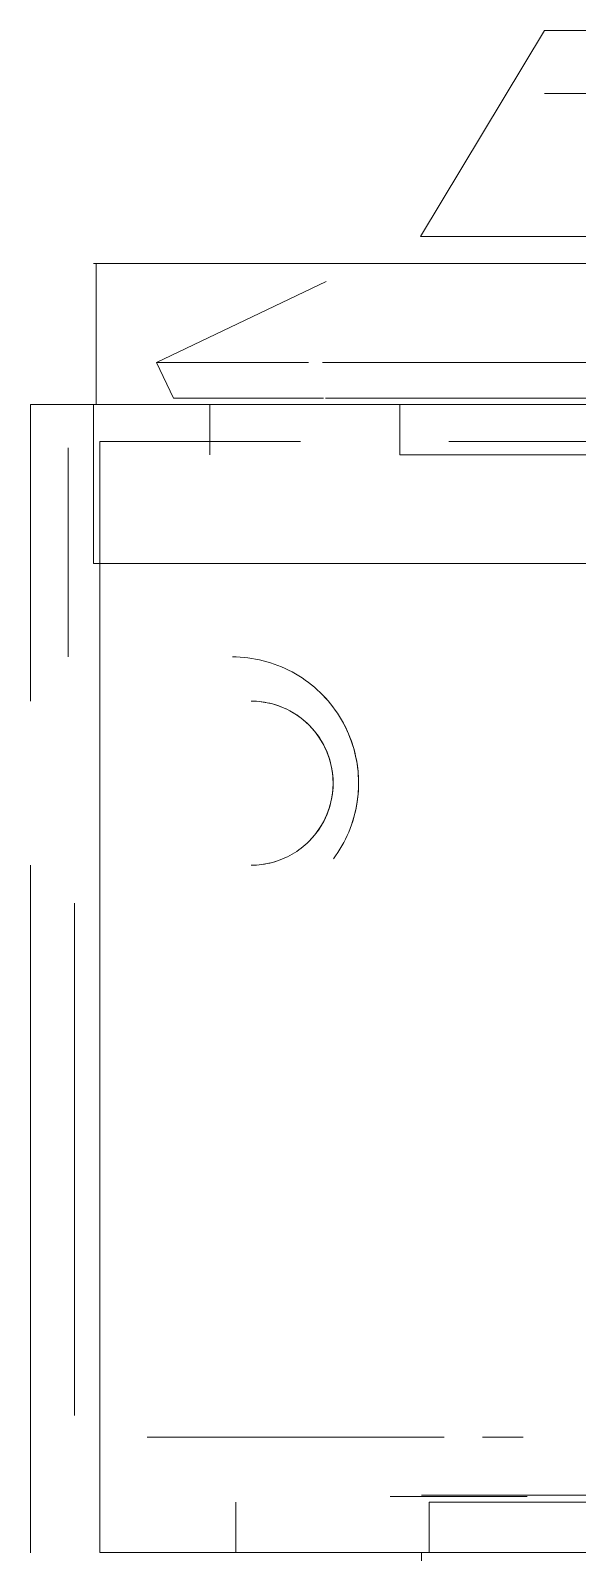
# Model space of a CAD drawing. Header units: metres. Extents: x 149 to 429, y -3 to 162.
# Drawn here: x 355.8478 to 355.8911, y 96.201 to 96.3216 of the extents above; entities that cross this region are included whole.
import ezdxf

# ---------------------------------------------------------------- set-up
doc = ezdxf.new("R2010")
doc.units = ezdxf.units.M
doc.layers.add('P-SANR-FIXT', color=7, linetype='Continuous', lineweight=5)

# ---------------------------------------------------------------- blocks, each defined once
blk = doc.blocks.new('Bomba Jacuzzi1 - 15B-T 1_1_2CV TRIF_220_380V _1 1_2CV_-V121-TÉRREO 1_20 - Dependente 2')
at = {"layer": 'P-SANR-FIXT', "color": 254, "lineweight": 15, "true_color": 0xd3d3d3}
for p, q in [((0.1535, 0.1000000000000005), (0.09902800000000002, 0.1000000000000005)), ((0.09902800000000002, 0.1000000000000006), (0.1535, 0.1000000000000006)), ((0.09902800000000002, 0.1000000000000006), (0.1535, 0.1000000000000006)), ((0.19, 0.1000000000000006), (0.186, 0.1000000000000006)), ((0.19, 0.09700000000000056), (0.19, 0.1000000000000005)), ((0.19, 0.1000000000000006), (0.19, 0.09700000000000057)), ((0.19, 0.1000000000000006), (0.19, 0.07683985805346935)), ((0.19, 0.07683985805346936), (0.19, 0.1000000000000006)), ((0.1099224000000476, 0.09650000000000053), (0.1505, 0.09650000000000053)), ((0.1505, 0.09650000000000054), (0.1099224000000476, 0.09650000000000054)), ((0.1774, 0.09407160286886143), (0.1774, 0.08498315557454744)), ((0.09905600000000002, 0.09127999058431754), (0.09905600000000002, 0.08183940065763023)), ((0.187056, 0.09073600000000039), (0.187056, 0.08764424577416534)), ((0.187056, 0.09073600000000039), (0.187056, 0.08764424577416494)), ((0.108184, 0.06718430980353729), (0.108184, 0.08764424577416534)), ((0.108184, 0.06718430980353705), (0.108184, 0.08764424577416524)), ((0.09905600000000002, 0.08369963825268044), (0.103056, 0.08369963825268044)), ((0.19, 0.01354140730135737), (0.19, 0.07654695548751735)), ((0.19048871739608, 0.006406893536633327), (0.19048871739608, 0.07659579989073423)), ((0.19048871739608, 0.006406893536633831), (0.19048871739608, 0.07659579989073448)), ((0.193312, 0.006407059882208397), (0.193312, 0.07682858656711589)), ((0.193312, 0.006407059882208987), (0.193312, 0.07682858656711614)), ((0.20117, 0.006283051487931605), (0.20117, 0.07620199585161963)), ((0.1035, 0.07147000000000037), (0.1035, 0.06062169217955201)), ((0.186, 0.07071458168750143), (0.19, 0.07071458168750143)), ((0.1036, 0.04879036790187243), (0.1036, 0.06900000000000042)), ((0.187056, 0.02445839976218843), (0.187056, 0.066821590822129)), ((0.108184, 0.06092067158633599), (0.108184, 0.06416004089774308)), ((0.108184, 0.06092067158633573), (0.108184, 0.06416004089774284)), ((0.1035, 0.06200000000000031), (0.1035, 0.06062169217955394))]:
    blk.add_line(p, q, dxfattribs=at)
at = {"layer": 'P-SANR-FIXT', "color": 9, "lineweight": 15, "true_color": 0xc0c0c0}
for p, q in [((0.1535, 0.1000000000000005), (0.09902800000000002, 0.1000000000000005)), ((0.19, 0.1000000000000005), (0.1665, 0.1000000000000005)), ((0.1665, 0.1000000000000006), (0.19, 0.1000000000000006)), ((0.19, 0.1000000000000005), (0.1665, 0.1000000000000005)), ((0.1665, 0.1000000000000006), (0.19, 0.1000000000000006)), ((0.19, 0.07683985805346932), (0.19, 0.1000000000000005)), ((0.19, 0.1000000000000006), (0.19, 0.08577184031214714)), ((0.17, 0.09700000000000056), (0.1865509255802533, 0.09700000000000056)), ((0.1865509255802533, 0.09700000000000057), (0.17, 0.09700000000000057)), ((0.1870560000002583, 0.09450000000002183), (0.09905600000013966, 0.09450000000002183)), ((0.09905600000000002, 0.09450000000000038), (0.09905600000000002, -4.174393375318353e-16)), ((0.09905600000000002, 0.09450000000000038), (0.09905600000000002, 0.09127999058431754)), ((0.1900000000001994, 0.09499999999996107), (0.1774000000002195, 0.09499999999996107)), ((0.1774, 0.09500000000000028), (0.1774, 0.09407259980482967)), ((0.1774, 0.09499999993272737), (0.1774, 0.09407160286886139)), ((0.1774, 0.085162875165203), (0.1774, 0.09407259980482967)), ((0.187056, 0.09127999058431739), (0.187056, 0.09450000000000038)), ((0.187056, 0.08183940065762975), (0.187056, 0.09450000000000038)), ((0.19, 0.09500000000000033), (0.19, 0.09479200000000035)), ((0.19, 0.0940716028688613), (0.19, 0.09499999993272738)), ((0.19, 0.09407259980482975), (0.19, 0.09500000000000028)), ((0.19, 0.0848642184391461), (0.19, 0.09479200000000039)), ((0.19, 0.09479200000000042), (0.19, 0.08468412745096936)), ((0.19, 0.09479200000000033), (0.20117, 0.09479200000000033)), ((0.19, 0.09479200000000039), (0.20117, 0.09479200000000039)), ((0.19, 0.09407259980482967), (0.19, 0.085162875165203)), ((0.19, 0.08498315557454744), (0.19, 0.09407160286886143)), ((0.20117, 0.09479200000000032), (0.20117, 0.09500000000000033)), ((0.20117, 0.08468412745096936), (0.20117, 0.09479200000000042)), ((0.20117, 0.09479200000000039), (0.20117, 0.0848642184391461)), ((0.1933120000001418, 0.0900000000000142), (0.1904887173962814, 0.0886505675347009)), ((0.1997420948823365, 0.07654695548751116), (0.1933120000001418, 0.0900000000000142)), ((0.193312, 0.07794228634059976), (0.193312, 0.09000000000000039)), ((0.19048871739608, 0.07677364354495243), (0.19048871739608, 0.08865056753469339)), ((0.186, 0.08577184031214714), (0.19, 0.08577184031214714)), ((0.1774, 0.08516287516520299), (0.1774, 0.0768398580535091)), ((0.19, 0.07683985805350917), (0.19, 0.08516287516520299)), ((0.19, 0.0764959149721646), (0.19, 0.08498315557454747)), ((0.19, 0.08486421843914604), (0.19, 0.07654695548751728)), ((0.19, 0.08468412745096933), (0.19, 0.0762019958516197)), ((0.20117, 0.07654695548751735), (0.20117, 0.08486421843914606)), ((0.20117, 0.07620199585161963), (0.20117, 0.08468412745096932)), ((0.1774, 0.013541407301387), (0.1774, 0.0768398580535091)), ((0.19, 0.0768398580535091), (0.19, 0.013541407301387)), ((0.20117, 0.07654695548751735), (0.20117, 0.006283051487932062)), ((0.09905600000013966, 0.06899999999993234), (0.05090153967197403, 0.06899999999993234)), ((0.2196250000002381, 0.05924999999993889), (0.2033120000001742, 0.06907799999997442)), ((0.203312, 2.379059794325298e-16), (0.203312, 0.06907800000000035)), ((0.203312, 2.484619597875562e-16), (0.203312, 0.06182169567078039)), ((0.214625, 0.05925000000000034), (0.214625, -0.05924999999999967)), ((0.214625, 0.05925000000000034), (0.214625, -0.05924999999999967)), ((0.219625, 0.05925000000000034), (0.219625, 7.527312106958563e-17))]:
    blk.add_line(p, q, dxfattribs=at)
at = {"layer": 'P-SANR-FIXT', "color": 254, "lineweight": 15, "true_color": 0xe0e0e0}
for p, q in [((0.103056, 0.1000000000000005), (0.09905600000000002, 0.1000000000000005)), ((0.108184, 0.08764424577416534), (0.108184, 0.09073600000000039)), ((0.108184, 0.08764424577416524), (0.108184, 0.09073600000000039)), ((0.187056, 0.08183940065762993), (0.187056, 0.09127999058431739)), ((0.187056, 0.08764424577416534), (0.187056, 0.07857968103778534)), ((0.187056, 0.08764424577416494), (0.187056, 0.07857968103778458)), ((0.1774, 0.08498315557454748), (0.1774, 0.08430079112551744)), ((0.1774, 0.0789658826021504), (0.1774, 0.07649591497216467)), ((0.19, 0.01354140730137069), (0.19, 0.07654695548750173)), ((0.19, 0.01354140730138004), (0.19, 0.0764959149721646)), ((0.19, 0.07620199585161963), (0.19, 0.01354140730135369)), ((0.1035, 0.07147000000000037), (0.1035, 0.06062169217955201)), ((0.19, 0.07071458168750144), (0.19, 0.01979397966391515)), ((0.1035, 0.06772500000000041), (0.1035, 0.06062169217952706)), ((0.187056, 0.0641600408977432), (0.187056, 0.04741244317739011)), ((0.187056, 0.06416004089774213), (0.187056, 0.04741244317738881)), ((0.1036, 0.06136842331481984), (0.1036, 0.06374768774327913)), ((0.1035, 0.06200000000000031), (0.1035, 0.06062169217955394)), ((0.186, 0.05594468092414267), (0.186, 0.06092060297474466))]:
    blk.add_line(p, q, dxfattribs=at)
at = {"layer": 'P-SANR-FIXT', "color": 254, "lineweight": 15, "true_color": 0xe9e9e9}
for p, q in [((0.1774, 0.08430079112551744), (0.1774, 0.0789658826021504)), ((0.19, 0.07654695548750175), (0.19, 0.01354140730137072)), ((0.19, 0.02920840784935797), (0.19, 0.07654695548750177)), ((0.186, 0.06092060297474466), (0.186, 0.07071458168750104)), ((0.09905600000000002, 0.0609555977565194), (0.09905600000000002, 0.06838664109389145)), ((0.09905600000000002, 0.06838664109389185), (0.103056, 0.06838664109389185)), ((0.103056, 0.06838664109389185), (0.103056, 0.06095559775651983)), ((0.1035, 0.06772500000000041), (0.1035, 0.06062169217952706)), ((0.187056, 0.04725000000000051), (0.187056, 0.06682159082212924)), ((0.1774, 0.06062169217951), (0.1774, 0.04766863833692542))]:
    blk.add_line(p, q, dxfattribs=at)
at = {"layer": 'P-SANR-FIXT', "color": 7, "lineweight": 15, "true_color": 0xefefef}
for p, q in [((0.09905600000000002, 0.06682159082212967), (0.09905600000000002, 0.06105656629715359)), ((0.186, 0.06062169217952606), (0.186, 0.04724999999999571))]:
    blk.add_line(p, q, dxfattribs=at)
at = {"layer": 'P-SANR-FIXT', "color": 7, "lineweight": 15, "true_color": 0xf6f6f6}
for p, q in [((0.09905600000000002, 0.05409194752593973), (0.09905600000000002, 0.0609555977565194)), ((0.103056, 0.06095559775651983), (0.103056, 0.0540919475259402))]:
    blk.add_line(p, q, dxfattribs=at)
at = {"layer": 'P-SANR-FIXT', "color": 7, "lineweight": 15, "true_color": 0xefefef}
for centre, radius, start, end in [((0.1600000000000001, 0.08398100000000054), 0.01000000000000002, 345.9033447060166, 359.9999999999994), ((0.1600000000000001, 0.08398100000000057), 0.01, 345.903344706017, 6.997220299219738e-14), ((0.16, 0.08250000000000059), 0.006500000000000001, 329.9999999999996, 0), ((0.16, 0.08250000000000055), 0.006500000000000001, 329.9999999999996, 0), ((0.16, 0.08250000000000057), 0.006499999999999957, 345.0000000000002, 5.470554052117249e-13), ((0.16, 0.08250000000000057), 0.006499999999999969, 315, 345.0000000000001), ((0.1600000000000001, 0.08398100000000054), 0.01000000000000003, 331.8066894120339, 345.9033447060166), ((0.1600000000000001, 0.08398100000000057), 0.009999999999999998, 331.8066894120342, 345.903344706017), ((0.16, 0.08250000000000057), 0.006499999999999996, 210.0000000000002, 225.0000000000001), ((0.16, 0.08250000000000059), 0.006499999999999962, 209.9999999999996, 224.9999999999996), ((0.16, 0.08250000000000055), 0.006499999999999962, 209.9999999999996, 224.9999999999996), ((0.16, 0.08250000000000059), 0.006499999999999996, 314.9999999999997, 329.9999999999996), ((0.16, 0.08250000000000055), 0.006499999999999996, 314.9999999999997, 329.9999999999996)]:
    blk.add_arc(centre, radius, start, end, dxfattribs=at)
at = {"layer": 'P-SANR-FIXT', "color": 254, "lineweight": 15, "true_color": 0xe9e9e9}
for centre, radius, start, end in [((0.16, 0.08250000000000057), 0.006499999999999967, 180.0000000000001, 210.0000000000001), ((0.16, 0.08250000000000059), 0.006499999999999978, 180, 209.9999999999997), ((0.16, 0.08250000000000053), 0.006499999999999971, 180, 194.9999999999999), ((0.16, 0.08250000000000055), 0.006499999999999978, 180, 194.9999999999997), ((0.16, 0.08250000000000053), 0.006499999999999964, 315, 6.106664988409952e-13), ((0.16, 0.08250000000000055), 0.006499999999999964, 194.9999999999997, 209.9999999999997), ((0.16, 0.08250000000000053), 0.006499999999999996, 210.0000000000001, 225), ((0.1600000000000001, 0.08398100000000057), 0.01000000000000001, 303.6133788240688, 331.8066894120342), ((0.1600000000000001, 0.08398100000000054), 0.01000000000000002, 317.7100341180511, 331.8066894120339), ((0.1600000000000001, 0.08398100000000054), 0.01000000000000001, 303.6133788240684, 317.7100341180511), ((0.1600000000000001, 0.08398100000000054), 0.01000000000000002, 233.1301023541548, 247.2267576481375), ((0.1600000000000001, 0.08398100000000057), 0.01000000000000005, 233.1301023541554, 247.226757648138)]:
    blk.add_arc(centre, radius, start, end, dxfattribs=at)
at = {"layer": 'P-SANR-FIXT', "color": 254, "lineweight": 15, "true_color": 0xe0e0e0}
for centre, radius, start, end in [((0.16, 0.08250000000000053), 0.006499999999999967, 194.9999999999999, 210), ((0.16, 0.08250000000000057), 0.006499999999999978, 225, 285.0000000000001), ((0.16, 0.08250000000000059), 0.006499999999999957, 224.9999999999996, 314.9999999999998), ((0.16, 0.08250000000000053), 0.006499999999999977, 225, 314.9999999999999), ((0.16, 0.08250000000000055), 0.006499999999999957, 224.9999999999996, 314.9999999999998), ((0.16, 0.08250000000000057), 0.006499999999999977, 285.0000000000002, 314.9999999999999), ((0.1600000000000001, 0.08398100000000057), 0.01000000000000002, 247.2267576481378, 303.6133788240688), ((0.1600000000000001, 0.08398100000000054), 0.01, 247.2267576481375, 261.3234129421201), ((0.1600000000000001, 0.08398100000000054), 0.01000000000000001, 275.420068236103, 303.6133788240684), ((0.1600000000000001, 0.08398100000000054), 0.01000000000000001, 261.3234129421201, 275.420068236103)]:
    blk.add_arc(centre, radius, start, end, dxfattribs=at)

msp = doc.modelspace()

# ---------------------------------------------------------------- block references
at = {"layer": 'P-SANR-FIXT', "color": 254, "lineweight": 15, "true_color": 0xd3d3d3, "rotation": 89.99999999999915}
msp.add_blockref('Bomba Jacuzzi1 - 15B-T 1_1_2CV TRIF_220_380V _1 1_2CV_-V121-TÉRREO 1_20 - Dependente 2', (355.9477551441037, 96.10195853299291), dxfattribs=at)

doc.saveas('drawing.dxf')
